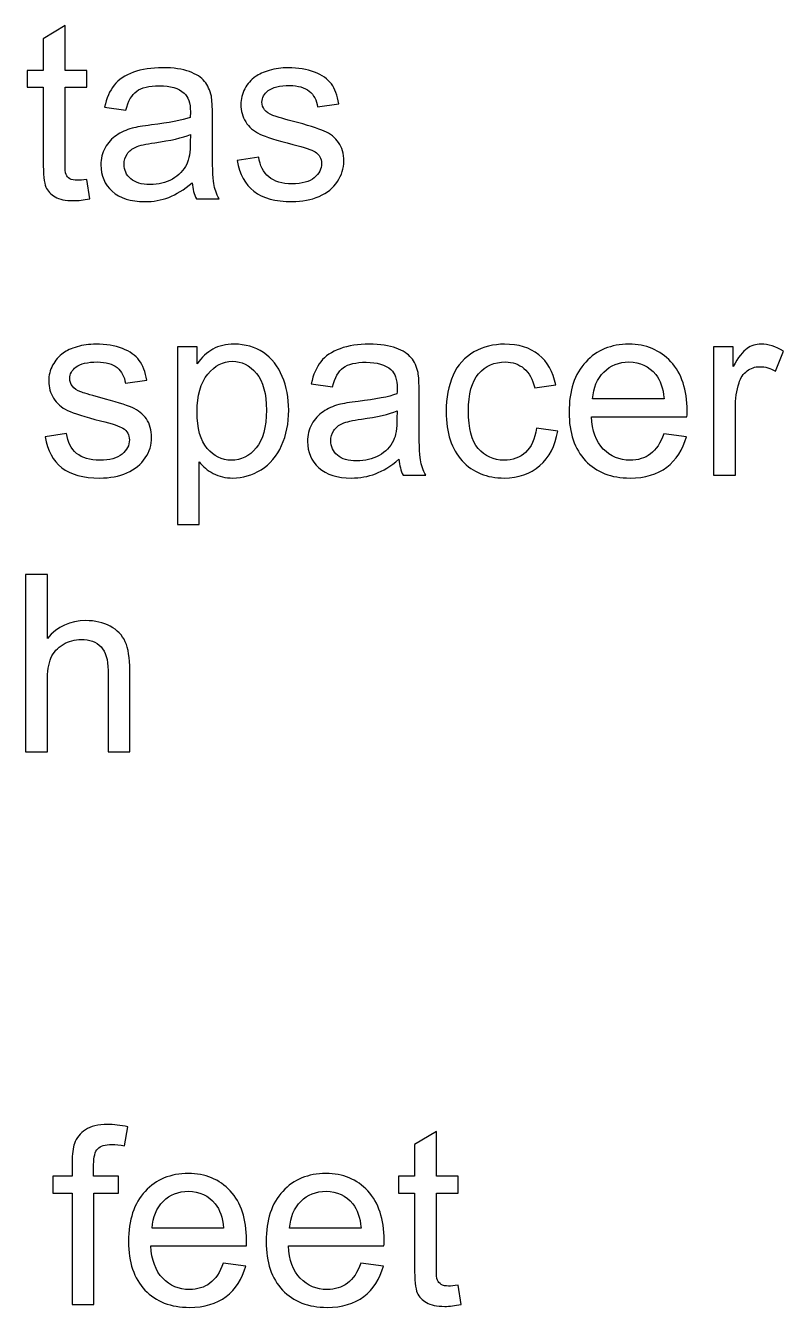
# Model space of a CAD drawing. Header units: centimetres. Extents: x -136.4 to -51.8, y -35.2 to 27.5.
# Drawn here: x -86.19 to -81.01, y 12 to 20.77 of the extents above; entities that cross this region are included whole.
import ezdxf

# ---------------------------------------------------------------- set-up
doc = ezdxf.new("R2010")
doc.units = ezdxf.units.CM
doc.header["$MEASUREMENT"] = 0
doc.layers.add('Layer 1', color=7, linetype='Continuous')

msp = doc.modelspace()

# ---------------------------------------------------------------- linework, layer by layer
at = {"layer": 'Layer 1', "color": 250}
for points, knots in [([(-85.77396, 19.71538), (-85.77396, 19.71538), (-85.75364, 19.58386), (-85.75364, 19.58386), (-85.79541, 19.57511), (-85.83295, 19.5706), (-85.86569, 19.5706), (-85.91959, 19.5706), (-85.96136, 19.57906), (-85.99127, 19.59628), (-86.02091, 19.61349), (-86.04179, 19.63579), (-86.05393, 19.66373), (-86.06606, 19.69167), (-86.07199, 19.75037), (-86.07199, 19.83984), (-86.07199, 19.83984), (-86.07199, 20.34614), (-86.07199, 20.34614), (-86.07199, 20.34614), (-86.18206, 20.34614), (-86.18206, 20.34614), (-86.18206, 20.34614), (-86.18206, 20.46129), (-86.18206, 20.46129), (-86.18206, 20.46129), (-86.07199, 20.46129), (-86.07199, 20.46129), (-86.07199, 20.46129), (-86.07199, 20.6786), (-86.07199, 20.6786), (-86.07199, 20.6786), (-85.92298, 20.76806), (-85.92298, 20.76806), (-85.92298, 20.76806), (-85.92298, 20.46129), (-85.92298, 20.46129), (-85.92298, 20.46129), (-85.77396, 20.46129), (-85.77396, 20.46129), (-85.77396, 20.46129), (-85.77396, 20.34614), (-85.77396, 20.34614), (-85.77396, 20.34614), (-85.92298, 20.34614), (-85.92298, 20.34614), (-85.92298, 20.34614), (-85.92298, 19.83137), (-85.92298, 19.83137), (-85.92298, 19.78875), (-85.92044, 19.76138), (-85.91508, 19.74924), (-85.91, 19.73711), (-85.90153, 19.72751), (-85.88968, 19.72017), (-85.87782, 19.71312), (-85.86089, 19.70945), (-85.83888, 19.70945), (-85.82251, 19.70945), (-85.80078, 19.71143), (-85.77396, 19.71538)], [0, 0, 0, 0, 0.05, 0.05, 0.05, 0.1, 0.1, 0.1, 0.15, 0.15, 0.15, 0.2, 0.2, 0.2, 0.25, 0.25, 0.25, 0.3, 0.3, 0.3, 0.35, 0.35, 0.35, 0.4, 0.4, 0.4, 0.45, 0.45, 0.45, 0.5, 0.5, 0.5, 0.55, 0.55, 0.55, 0.6, 0.6, 0.6, 0.65, 0.65, 0.65, 0.7, 0.7, 0.7, 0.75, 0.75, 0.75, 0.8, 0.8, 0.8, 0.85, 0.85, 0.85, 0.9, 0.9, 0.9, 0.95, 0.95, 0.95, 1, 1, 1, 1]), ([(-85.05289, 19.69252), (-85.10821, 19.64539), (-85.16155, 19.61237), (-85.21263, 19.59289), (-85.26371, 19.57342), (-85.31846, 19.56382), (-85.37716, 19.56382), (-85.47368, 19.56382), (-85.54791, 19.58725), (-85.59984, 19.63438), (-85.65177, 19.68123), (-85.67773, 19.74134), (-85.67773, 19.81444), (-85.67773, 19.85733), (-85.66785, 19.89656), (-85.64838, 19.93212), (-85.62862, 19.96768), (-85.60294, 19.9959), (-85.57133, 20.01735), (-85.53944, 20.0388), (-85.50388, 20.05517), (-85.46409, 20.06618), (-85.43474, 20.0738), (-85.39043, 20.08114), (-85.33144, 20.08847), (-85.21122, 20.10258), (-85.12232, 20.1198), (-85.06559, 20.13956), (-85.06503, 20.15988), (-85.06474, 20.17286), (-85.06474, 20.17822), (-85.06474, 20.23862), (-85.07886, 20.28123), (-85.10708, 20.30607), (-85.14518, 20.33965), (-85.2019, 20.3563), (-85.27698, 20.3563), (-85.34725, 20.3563), (-85.39918, 20.34388), (-85.43248, 20.31933), (-85.46606, 20.29478), (-85.49062, 20.25132), (-85.5067, 20.18866), (-85.5067, 20.18866), (-85.65233, 20.20898), (-85.65233, 20.20898), (-85.63907, 20.27135), (-85.61733, 20.32187), (-85.58685, 20.36025), (-85.55637, 20.39864), (-85.51235, 20.42799), (-85.45477, 20.44887), (-85.39748, 20.46947), (-85.3306, 20.47991), (-85.25496, 20.47991), (-85.17989, 20.47991), (-85.11865, 20.47117), (-85.07152, 20.45339), (-85.02467, 20.43561), (-84.98996, 20.41359), (-84.96794, 20.38678), (-84.94593, 20.35997), (-84.93041, 20.3261), (-84.92138, 20.28518), (-84.91658, 20.25978), (-84.91404, 20.21406), (-84.91404, 20.1483), (-84.91404, 20.1483), (-84.91404, 19.95075), (-84.91404, 19.95075), (-84.91404, 19.81274), (-84.91093, 19.72554), (-84.90472, 19.68857), (-84.8988, 19.65159), (-84.88638, 19.61632), (-84.86832, 19.58245), (-84.86832, 19.58245), (-85.0241, 19.58245), (-85.0241, 19.58245), (-85.03906, 19.61378), (-85.04866, 19.65047), (-85.05289, 19.69252)], [0, 0, 0, 0, 0.037037, 0.037037, 0.037037, 0.0740741, 0.0740741, 0.0740741, 0.1111111, 0.1111111, 0.1111111, 0.1481481, 0.1481481, 0.1481481, 0.1851852, 0.1851852, 0.1851852, 0.2222222, 0.2222222, 0.2222222, 0.2592593, 0.2592593, 0.2592593, 0.2962963, 0.2962963, 0.2962963, 0.3333333, 0.3333333, 0.3333333, 0.3703704, 0.3703704, 0.3703704, 0.4074074, 0.4074074, 0.4074074, 0.4444444, 0.4444444, 0.4444444, 0.4814815, 0.4814815, 0.4814815, 0.5185185, 0.5185185, 0.5185185, 0.5555556, 0.5555556, 0.5555556, 0.5925926, 0.5925926, 0.5925926, 0.6296296, 0.6296296, 0.6296296, 0.6666667, 0.6666667, 0.6666667, 0.7037037, 0.7037037, 0.7037037, 0.7407407, 0.7407407, 0.7407407, 0.7777778, 0.7777778, 0.7777778, 0.8148148, 0.8148148, 0.8148148, 0.8518519, 0.8518519, 0.8518519, 0.8888889, 0.8888889, 0.8888889, 0.9259259, 0.9259259, 0.9259259, 0.962963, 0.962963, 0.962963, 1, 1, 1, 1]), ([(-84.74443, 19.84492), (-84.74443, 19.84492), (-84.59711, 19.86862), (-84.59711, 19.86862), (-84.58892, 19.80964), (-84.56578, 19.76448), (-84.52796, 19.73287), (-84.49015, 19.70155), (-84.43709, 19.68574), (-84.36935, 19.68574), (-84.30077, 19.68574), (-84.24997, 19.69957), (-84.21667, 19.72751), (-84.18365, 19.75517), (-84.167, 19.78791), (-84.167, 19.82544), (-84.167, 19.85903), (-84.18196, 19.88556), (-84.21159, 19.90475), (-84.23248, 19.91801), (-84.28328, 19.93466), (-84.36399, 19.95526), (-84.47293, 19.98264), (-84.54828, 20.00635), (-84.59062, 20.02638), (-84.63267, 20.0467), (-84.66456, 20.07436), (-84.68629, 20.10992), (-84.70802, 20.1452), (-84.71903, 20.18443), (-84.71903, 20.22733), (-84.71903, 20.26656), (-84.71, 20.30268), (-84.69222, 20.33598), (-84.67415, 20.36928), (-84.64988, 20.39694), (-84.61912, 20.41896), (-84.59598, 20.43589), (-84.56437, 20.45028), (-84.52458, 20.46213), (-84.4845, 20.47399), (-84.44189, 20.47991), (-84.39617, 20.47991), (-84.3273, 20.47991), (-84.26691, 20.47004), (-84.21498, 20.45), (-84.16277, 20.43024), (-84.12439, 20.40315), (-84.09955, 20.36928), (-84.075, 20.33514), (-84.05778, 20.2897), (-84.04847, 20.23269), (-84.04847, 20.23269), (-84.19409, 20.21237), (-84.19409, 20.21237), (-84.20059, 20.25809), (-84.21978, 20.29393), (-84.25139, 20.31961), (-84.28299, 20.3453), (-84.32759, 20.358), (-84.38544, 20.358), (-84.45346, 20.358), (-84.50228, 20.34671), (-84.53135, 20.32413), (-84.56042, 20.30155), (-84.57509, 20.27502), (-84.57509, 20.24482), (-84.57509, 20.22563), (-84.56917, 20.20814), (-84.55703, 20.19261), (-84.5449, 20.17681), (-84.52599, 20.16354), (-84.50002, 20.1531), (-84.48507, 20.14746), (-84.4416, 20.13476), (-84.36879, 20.115), (-84.2638, 20.08706), (-84.19043, 20.06392), (-84.14866, 20.04614), (-84.10689, 20.02836), (-84.07415, 20.00211), (-84.05044, 19.96825), (-84.02645, 19.9341), (-84.0146, 19.89176), (-84.0146, 19.84097), (-84.0146, 19.79158), (-84.02899, 19.74501), (-84.05806, 19.70127), (-84.08713, 19.65752), (-84.1289, 19.62365), (-84.18337, 19.59967), (-84.23812, 19.57568), (-84.29993, 19.56382), (-84.36879, 19.56382), (-84.48281, 19.56382), (-84.57001, 19.58753), (-84.62984, 19.63466), (-84.68968, 19.68207), (-84.72778, 19.75207), (-84.74443, 19.84492)], [0, 0, 0, 0, 0.030303, 0.030303, 0.030303, 0.0606061, 0.0606061, 0.0606061, 0.0909091, 0.0909091, 0.0909091, 0.1212121, 0.1212121, 0.1212121, 0.1515152, 0.1515152, 0.1515152, 0.1818182, 0.1818182, 0.1818182, 0.2121212, 0.2121212, 0.2121212, 0.2424242, 0.2424242, 0.2424242, 0.2727273, 0.2727273, 0.2727273, 0.3030303, 0.3030303, 0.3030303, 0.3333333, 0.3333333, 0.3333333, 0.3636364, 0.3636364, 0.3636364, 0.3939394, 0.3939394, 0.3939394, 0.4242424, 0.4242424, 0.4242424, 0.4545455, 0.4545455, 0.4545455, 0.4848485, 0.4848485, 0.4848485, 0.5151515, 0.5151515, 0.5151515, 0.5454545, 0.5454545, 0.5454545, 0.5757576, 0.5757576, 0.5757576, 0.6060606, 0.6060606, 0.6060606, 0.6363636, 0.6363636, 0.6363636, 0.6666667, 0.6666667, 0.6666667, 0.6969697, 0.6969697, 0.6969697, 0.7272727, 0.7272727, 0.7272727, 0.7575758, 0.7575758, 0.7575758, 0.7878788, 0.7878788, 0.7878788, 0.8181818, 0.8181818, 0.8181818, 0.8484848, 0.8484848, 0.8484848, 0.8787879, 0.8787879, 0.8787879, 0.9090909, 0.9090909, 0.9090909, 0.9393939, 0.9393939, 0.9393939, 0.969697, 0.969697, 0.969697, 1, 1, 1, 1]), ([(-85.06474, 20.02272), (-85.11893, 20.0007), (-85.20021, 19.98208), (-85.30858, 19.96684), (-85.37011, 19.95809), (-85.41357, 19.94821), (-85.43897, 19.9372), (-85.46437, 19.9262), (-85.48384, 19.91011), (-85.49767, 19.88922), (-85.5115, 19.86806), (-85.51856, 19.84463), (-85.51856, 19.81867), (-85.51856, 19.77944), (-85.5036, 19.74642), (-85.4734, 19.72017), (-85.4432, 19.69393), (-85.39918, 19.68066), (-85.34132, 19.68066), (-85.28403, 19.68066), (-85.23295, 19.69308), (-85.18808, 19.7182), (-85.14348, 19.74303), (-85.11046, 19.77718), (-85.08958, 19.82036), (-85.07349, 19.85395), (-85.06559, 19.90334), (-85.06559, 19.96853), (-85.06559, 19.96853), (-85.06474, 20.02272), (-85.06474, 20.02272)], [0, 0, 0, 0, 0.1, 0.1, 0.1, 0.2, 0.2, 0.2, 0.3, 0.3, 0.3, 0.4, 0.4, 0.4, 0.5, 0.5, 0.5, 0.6, 0.6, 0.6, 0.7, 0.7, 0.7, 0.8, 0.8, 0.8, 0.9, 0.9, 0.9, 1, 1, 1, 1]), ([(-86.05987, 17.95319), (-86.05987, 17.95319), (-85.91255, 17.97689), (-85.91255, 17.97689), (-85.90436, 17.91791), (-85.88122, 17.87275), (-85.8434, 17.84114), (-85.80559, 17.80982), (-85.75253, 17.79401), (-85.68479, 17.79401), (-85.61621, 17.79401), (-85.56541, 17.80784), (-85.53211, 17.83578), (-85.49909, 17.86344), (-85.48244, 17.89618), (-85.48244, 17.93371), (-85.48244, 17.9673), (-85.4974, 17.99383), (-85.52703, 18.01302), (-85.54792, 18.02628), (-85.59872, 18.04293), (-85.67943, 18.06353), (-85.78837, 18.09091), (-85.86372, 18.11462), (-85.90606, 18.13465), (-85.94811, 18.15497), (-85.98, 18.18263), (-86.00173, 18.21819), (-86.02346, 18.25347), (-86.03447, 18.2927), (-86.03447, 18.3356), (-86.03447, 18.37483), (-86.02544, 18.41095), (-86.00766, 18.44425), (-85.98959, 18.47755), (-85.96532, 18.50521), (-85.93456, 18.52723), (-85.91142, 18.54416), (-85.87981, 18.55855), (-85.84002, 18.5704), (-85.79994, 18.58226), (-85.75733, 18.58818), (-85.71161, 18.58818), (-85.64274, 18.58818), (-85.58235, 18.57831), (-85.53042, 18.55827), (-85.47821, 18.53851), (-85.43983, 18.51142), (-85.41499, 18.47755), (-85.39044, 18.44341), (-85.37322, 18.39797), (-85.36391, 18.34096), (-85.36391, 18.34096), (-85.50953, 18.32064), (-85.50953, 18.32064), (-85.51603, 18.36636), (-85.53522, 18.4022), (-85.56683, 18.42788), (-85.59843, 18.45357), (-85.64303, 18.46627), (-85.70088, 18.46627), (-85.7689, 18.46627), (-85.81772, 18.45498), (-85.84679, 18.4324), (-85.87586, 18.40982), (-85.89053, 18.38329), (-85.89053, 18.35309), (-85.89053, 18.3339), (-85.88461, 18.31641), (-85.87247, 18.30088), (-85.86034, 18.28508), (-85.84143, 18.27181), (-85.81546, 18.26137), (-85.80051, 18.25573), (-85.75704, 18.24303), (-85.68423, 18.22327), (-85.57924, 18.19533), (-85.50587, 18.17219), (-85.4641, 18.15441), (-85.42233, 18.13663), (-85.38959, 18.11038), (-85.36588, 18.07652), (-85.34189, 18.04237), (-85.33004, 18.00003), (-85.33004, 17.94924), (-85.33004, 17.89985), (-85.34443, 17.85328), (-85.3735, 17.80954), (-85.40257, 17.76579), (-85.44434, 17.73192), (-85.49881, 17.70794), (-85.55356, 17.68395), (-85.61537, 17.67209), (-85.68423, 17.67209), (-85.79825, 17.67209), (-85.88545, 17.6958), (-85.94528, 17.74293), (-86.00512, 17.79034), (-86.04322, 17.86034), (-86.05987, 17.95319)], [0, 0, 0, 0, 0.030303, 0.030303, 0.030303, 0.0606061, 0.0606061, 0.0606061, 0.0909091, 0.0909091, 0.0909091, 0.1212121, 0.1212121, 0.1212121, 0.1515152, 0.1515152, 0.1515152, 0.1818182, 0.1818182, 0.1818182, 0.2121212, 0.2121212, 0.2121212, 0.2424242, 0.2424242, 0.2424242, 0.2727273, 0.2727273, 0.2727273, 0.3030303, 0.3030303, 0.3030303, 0.3333333, 0.3333333, 0.3333333, 0.3636364, 0.3636364, 0.3636364, 0.3939394, 0.3939394, 0.3939394, 0.4242424, 0.4242424, 0.4242424, 0.4545455, 0.4545455, 0.4545455, 0.4848485, 0.4848485, 0.4848485, 0.5151515, 0.5151515, 0.5151515, 0.5454545, 0.5454545, 0.5454545, 0.5757576, 0.5757576, 0.5757576, 0.6060606, 0.6060606, 0.6060606, 0.6363636, 0.6363636, 0.6363636, 0.6666667, 0.6666667, 0.6666667, 0.6969697, 0.6969697, 0.6969697, 0.7272727, 0.7272727, 0.7272727, 0.7575758, 0.7575758, 0.7575758, 0.7878788, 0.7878788, 0.7878788, 0.8181818, 0.8181818, 0.8181818, 0.8484848, 0.8484848, 0.8484848, 0.8787879, 0.8787879, 0.8787879, 0.9090909, 0.9090909, 0.9090909, 0.9393939, 0.9393939, 0.9393939, 0.969697, 0.969697, 0.969697, 1, 1, 1, 1]), ([(-85.15393, 17.35375), (-85.15393, 17.35375), (-85.15393, 18.56956), (-85.15393, 18.56956), (-85.15393, 18.56956), (-85.01846, 18.56956), (-85.01846, 18.56956), (-85.01846, 18.56956), (-85.01846, 18.45413), (-85.01846, 18.45413), (-84.98657, 18.49872), (-84.95045, 18.53231), (-84.91009, 18.5546), (-84.87002, 18.5769), (-84.82119, 18.58818), (-84.7639, 18.58818), (-84.68883, 18.58818), (-84.62279, 18.56899), (-84.5655, 18.53033), (-84.50821, 18.49195), (-84.46503, 18.43748), (-84.43568, 18.36749), (-84.40661, 18.29721), (-84.39193, 18.22045), (-84.39193, 18.13663), (-84.39193, 18.04717), (-84.40802, 17.96645), (-84.44019, 17.89448), (-84.47236, 17.8228), (-84.51921, 17.76777), (-84.58074, 17.72938), (-84.64198, 17.69128), (-84.70661, 17.67209), (-84.77434, 17.67209), (-84.82401, 17.67209), (-84.8686, 17.68254), (-84.90783, 17.70342), (-84.94734, 17.7243), (-84.97952, 17.75055), (-85.00492, 17.78244), (-85.00492, 17.78244), (-85.00492, 17.35375), (-85.00492, 17.35375), (-85.00492, 17.35375), (-85.15393, 17.35375), (-85.15393, 17.35375)], [0, 0, 0, 0, 0.0666667, 0.0666667, 0.0666667, 0.1333333, 0.1333333, 0.1333333, 0.2, 0.2, 0.2, 0.2666667, 0.2666667, 0.2666667, 0.3333333, 0.3333333, 0.3333333, 0.4, 0.4, 0.4, 0.4666667, 0.4666667, 0.4666667, 0.5333333, 0.5333333, 0.5333333, 0.6, 0.6, 0.6, 0.6666667, 0.6666667, 0.6666667, 0.7333333, 0.7333333, 0.7333333, 0.8, 0.8, 0.8, 0.8666667, 0.8666667, 0.8666667, 0.9333333, 0.9333333, 0.9333333, 1, 1, 1, 1]), ([(-83.63812, 17.80079), (-83.69344, 17.75366), (-83.74678, 17.72064), (-83.79786, 17.70116), (-83.84894, 17.68169), (-83.90369, 17.67209), (-83.96239, 17.67209), (-84.05891, 17.67209), (-84.13314, 17.69552), (-84.18507, 17.74265), (-84.237, 17.7895), (-84.26296, 17.84961), (-84.26296, 17.92271), (-84.26296, 17.9656), (-84.25308, 18.00483), (-84.23361, 18.04039), (-84.21385, 18.07595), (-84.18817, 18.10417), (-84.15656, 18.12562), (-84.12467, 18.14707), (-84.08911, 18.16344), (-84.04932, 18.17445), (-84.01997, 18.18207), (-83.97566, 18.18941), (-83.91667, 18.19674), (-83.79645, 18.21085), (-83.70755, 18.22807), (-83.65082, 18.24783), (-83.65026, 18.26815), (-83.64997, 18.28113), (-83.64997, 18.28649), (-83.64997, 18.34689), (-83.66409, 18.3895), (-83.69231, 18.41434), (-83.73041, 18.44792), (-83.78713, 18.46457), (-83.86221, 18.46457), (-83.93248, 18.46457), (-83.98441, 18.45215), (-84.01771, 18.4276), (-84.05129, 18.40305), (-84.07585, 18.35959), (-84.09193, 18.29693), (-84.09193, 18.29693), (-84.23756, 18.31725), (-84.23756, 18.31725), (-84.2243, 18.37962), (-84.20256, 18.43014), (-84.17208, 18.46852), (-84.1416, 18.50691), (-84.09758, 18.53626), (-84.04, 18.55714), (-83.98271, 18.57774), (-83.91583, 18.58818), (-83.84019, 18.58818), (-83.76512, 18.58818), (-83.70388, 18.57944), (-83.65675, 18.56166), (-83.6099, 18.54388), (-83.57519, 18.52186), (-83.55317, 18.49505), (-83.53116, 18.46824), (-83.51564, 18.43437), (-83.50661, 18.39345), (-83.50181, 18.36805), (-83.49927, 18.32233), (-83.49927, 18.25657), (-83.49927, 18.25657), (-83.49927, 18.05902), (-83.49927, 18.05902), (-83.49927, 17.92101), (-83.49616, 17.83381), (-83.48995, 17.79684), (-83.48403, 17.75986), (-83.47161, 17.72459), (-83.45355, 17.69072), (-83.45355, 17.69072), (-83.60933, 17.69072), (-83.60933, 17.69072), (-83.62429, 17.72205), (-83.63389, 17.75874), (-83.63812, 17.80079)], [0, 0, 0, 0, 0.037037, 0.037037, 0.037037, 0.0740741, 0.0740741, 0.0740741, 0.1111111, 0.1111111, 0.1111111, 0.1481481, 0.1481481, 0.1481481, 0.1851852, 0.1851852, 0.1851852, 0.2222222, 0.2222222, 0.2222222, 0.2592593, 0.2592593, 0.2592593, 0.2962963, 0.2962963, 0.2962963, 0.3333333, 0.3333333, 0.3333333, 0.3703704, 0.3703704, 0.3703704, 0.4074074, 0.4074074, 0.4074074, 0.4444444, 0.4444444, 0.4444444, 0.4814815, 0.4814815, 0.4814815, 0.5185185, 0.5185185, 0.5185185, 0.5555556, 0.5555556, 0.5555556, 0.5925926, 0.5925926, 0.5925926, 0.6296296, 0.6296296, 0.6296296, 0.6666667, 0.6666667, 0.6666667, 0.7037037, 0.7037037, 0.7037037, 0.7407407, 0.7407407, 0.7407407, 0.7777778, 0.7777778, 0.7777778, 0.8148148, 0.8148148, 0.8148148, 0.8518519, 0.8518519, 0.8518519, 0.8888889, 0.8888889, 0.8888889, 0.9259259, 0.9259259, 0.9259259, 0.962963, 0.962963, 0.962963, 1, 1, 1, 1]), ([(-82.69635, 18.01245), (-82.69635, 18.01245), (-82.55072, 17.99213), (-82.55072, 17.99213), (-82.56681, 17.89194), (-82.60745, 17.81377), (-82.67321, 17.75704), (-82.73897, 17.70032), (-82.81996, 17.67209), (-82.91564, 17.67209), (-83.03558, 17.67209), (-83.1321, 17.71132), (-83.20491, 17.78978), (-83.27801, 17.86824), (-83.31442, 17.98056), (-83.31442, 18.12675), (-83.31442, 18.22158), (-83.29861, 18.30427), (-83.26729, 18.37539), (-83.23596, 18.44623), (-83.18826, 18.49957), (-83.12392, 18.53485), (-83.05985, 18.5704), (-82.99014, 18.58818), (-82.91451, 18.58818), (-82.8194, 18.58818), (-82.74122, 18.5642), (-82.68083, 18.51594), (-82.62015, 18.46768), (-82.5812, 18.3991), (-82.56427, 18.31048), (-82.56427, 18.31048), (-82.7082, 18.28847), (-82.7082, 18.28847), (-82.72203, 18.34745), (-82.7463, 18.39176), (-82.78158, 18.42167), (-82.81658, 18.45131), (-82.85891, 18.46627), (-82.90858, 18.46627), (-82.98365, 18.46627), (-83.04461, 18.43945), (-83.09174, 18.38583), (-83.13859, 18.33193), (-83.16202, 18.24726), (-83.16202, 18.13099), (-83.16202, 18.01302), (-83.13944, 17.9275), (-83.09428, 17.87416), (-83.04885, 17.82082), (-82.98986, 17.79401), (-82.91733, 17.79401), (-82.85863, 17.79401), (-82.8098, 17.81179), (-82.77086, 17.84764), (-82.73163, 17.8832), (-82.70679, 17.93823), (-82.69635, 18.01245)], [0, 0, 0, 0, 0.0526316, 0.0526316, 0.0526316, 0.1052632, 0.1052632, 0.1052632, 0.1578947, 0.1578947, 0.1578947, 0.2105263, 0.2105263, 0.2105263, 0.2631579, 0.2631579, 0.2631579, 0.3157895, 0.3157895, 0.3157895, 0.3684211, 0.3684211, 0.3684211, 0.4210526, 0.4210526, 0.4210526, 0.4736842, 0.4736842, 0.4736842, 0.5263158, 0.5263158, 0.5263158, 0.5789474, 0.5789474, 0.5789474, 0.6315789, 0.6315789, 0.6315789, 0.6842105, 0.6842105, 0.6842105, 0.7368421, 0.7368421, 0.7368421, 0.7894737, 0.7894737, 0.7894737, 0.8421053, 0.8421053, 0.8421053, 0.8947368, 0.8947368, 0.8947368, 0.9473684, 0.9473684, 0.9473684, 1, 1, 1, 1]), ([(-81.82428, 17.9752), (-81.82428, 17.9752), (-81.67019, 17.95488), (-81.67019, 17.95488), (-81.69418, 17.86542), (-81.73905, 17.79571), (-81.80453, 17.74632), (-81.87, 17.69693), (-81.95354, 17.67209), (-82.05542, 17.67209), (-82.18355, 17.67209), (-82.28515, 17.7116), (-82.36022, 17.79063), (-82.43529, 17.86937), (-82.47283, 17.98028), (-82.47283, 18.1228), (-82.47283, 18.27012), (-82.43501, 18.3847), (-82.35909, 18.46598), (-82.28317, 18.54755), (-82.18468, 18.58818), (-82.06361, 18.58818), (-81.94648, 18.58818), (-81.85081, 18.54839), (-81.77659, 18.46852), (-81.70236, 18.38865), (-81.66511, 18.27633), (-81.66511, 18.13155), (-81.66511, 18.1228), (-81.66539, 18.10954), (-81.66596, 18.09204), (-81.66596, 18.09204), (-82.32043, 18.09204), (-82.32043, 18.09204), (-82.31478, 17.9958), (-82.28769, 17.92186), (-82.23858, 17.87078), (-82.18976, 17.8197), (-82.12852, 17.79401), (-82.05542, 17.79401), (-82.00095, 17.79401), (-81.95439, 17.80841), (-81.916, 17.83719), (-81.87734, 17.86598), (-81.84686, 17.91198), (-81.82428, 17.9752)], [0, 0, 0, 0, 0.0666667, 0.0666667, 0.0666667, 0.1333333, 0.1333333, 0.1333333, 0.2, 0.2, 0.2, 0.2666667, 0.2666667, 0.2666667, 0.3333333, 0.3333333, 0.3333333, 0.4, 0.4, 0.4, 0.4666667, 0.4666667, 0.4666667, 0.5333333, 0.5333333, 0.5333333, 0.6, 0.6, 0.6, 0.6666667, 0.6666667, 0.6666667, 0.7333333, 0.7333333, 0.7333333, 0.8, 0.8, 0.8, 0.8666667, 0.8666667, 0.8666667, 0.9333333, 0.9333333, 0.9333333, 1, 1, 1, 1]), ([(-81.48364, 17.69072), (-81.48364, 17.69072), (-81.48364, 18.56956), (-81.48364, 18.56956), (-81.48364, 18.56956), (-81.34987, 18.56956), (-81.34987, 18.56956), (-81.34987, 18.56956), (-81.34987, 18.43494), (-81.34987, 18.43494), (-81.31572, 18.49731), (-81.28411, 18.53851), (-81.25504, 18.55827), (-81.22598, 18.57831), (-81.19408, 18.58818), (-81.15937, 18.58818), (-81.10914, 18.58818), (-81.05805, 18.57238), (-81.00612, 18.54105), (-81.00612, 18.54105), (-81.05918, 18.40361), (-81.05918, 18.40361), (-81.09531, 18.42393), (-81.13143, 18.43409), (-81.16756, 18.43409), (-81.20001, 18.43409), (-81.22908, 18.42421), (-81.25476, 18.40474), (-81.28044, 18.38527), (-81.29879, 18.35817), (-81.30979, 18.32346), (-81.32645, 18.27069), (-81.33463, 18.21283), (-81.33463, 18.14989), (-81.33463, 18.14989), (-81.33463, 17.69072), (-81.33463, 17.69072), (-81.33463, 17.69072), (-81.48364, 17.69072), (-81.48364, 17.69072)], [0, 0, 0, 0, 0.0769231, 0.0769231, 0.0769231, 0.1538462, 0.1538462, 0.1538462, 0.2307692, 0.2307692, 0.2307692, 0.3076923, 0.3076923, 0.3076923, 0.3846154, 0.3846154, 0.3846154, 0.4615385, 0.4615385, 0.4615385, 0.5384615, 0.5384615, 0.5384615, 0.6153846, 0.6153846, 0.6153846, 0.6923077, 0.6923077, 0.6923077, 0.7692308, 0.7692308, 0.7692308, 0.8461538, 0.8461538, 0.8461538, 0.9230769, 0.9230769, 0.9230769, 1, 1, 1, 1]), ([(-85.01846, 18.12478), (-85.01846, 18.01217), (-84.9956, 17.92892), (-84.95017, 17.87501), (-84.90445, 17.82111), (-84.84913, 17.79401), (-84.78422, 17.79401), (-84.71818, 17.79401), (-84.66174, 17.82195), (-84.61489, 17.87783), (-84.56776, 17.93371), (-84.54433, 18.02007), (-84.54433, 18.13719), (-84.54433, 18.24895), (-84.56719, 18.33249), (-84.61319, 18.38809), (-84.6592, 18.44369), (-84.71395, 18.47135), (-84.77773, 18.47135), (-84.84095, 18.47135), (-84.89683, 18.44171), (-84.94537, 18.38273), (-84.99419, 18.32346), (-85.01846, 18.23767), (-85.01846, 18.12478)], [0, 0, 0, 0, 0.125, 0.125, 0.125, 0.25, 0.25, 0.25, 0.375, 0.375, 0.375, 0.5, 0.5, 0.5, 0.625, 0.625, 0.625, 0.75, 0.75, 0.75, 0.875, 0.875, 0.875, 1, 1, 1, 1]), ([(-82.31196, 18.21396), (-82.31196, 18.21396), (-81.82259, 18.21396), (-81.82259, 18.21396), (-81.82908, 18.2879), (-81.84799, 18.34322), (-81.87875, 18.38019), (-81.92588, 18.43748), (-81.98741, 18.46627), (-82.06276, 18.46627), (-82.13106, 18.46627), (-82.18835, 18.44341), (-82.23491, 18.39769), (-82.2812, 18.35197), (-82.30688, 18.29072), (-82.31196, 18.21396)], [0, 0, 0, 0, 0.2, 0.2, 0.2, 0.4, 0.4, 0.4, 0.6, 0.6, 0.6, 0.8, 0.8, 0.8, 1, 1, 1, 1]), ([(-83.64997, 18.13099), (-83.70416, 18.10897), (-83.78544, 18.09035), (-83.89381, 18.07511), (-83.95534, 18.06636), (-83.9988, 18.05648), (-84.0242, 18.04547), (-84.0496, 18.03447), (-84.06907, 18.01838), (-84.0829, 17.99749), (-84.09673, 17.97633), (-84.10379, 17.9529), (-84.10379, 17.92694), (-84.10379, 17.88771), (-84.08883, 17.85469), (-84.05863, 17.82844), (-84.02843, 17.8022), (-83.98441, 17.78893), (-83.92655, 17.78893), (-83.86926, 17.78893), (-83.81818, 17.80135), (-83.77331, 17.82647), (-83.72871, 17.8513), (-83.69569, 17.88545), (-83.67481, 17.92863), (-83.65872, 17.96222), (-83.65082, 18.01161), (-83.65082, 18.0768), (-83.65082, 18.0768), (-83.64997, 18.13099), (-83.64997, 18.13099)], [0, 0, 0, 0, 0.1, 0.1, 0.1, 0.2, 0.2, 0.2, 0.3, 0.3, 0.3, 0.4, 0.4, 0.4, 0.5, 0.5, 0.5, 0.6, 0.6, 0.6, 0.7, 0.7, 0.7, 0.8, 0.8, 0.8, 0.9, 0.9, 0.9, 1, 1, 1, 1]), ([(-86.1925, 15.79899), (-86.1925, 15.79899), (-86.1925, 17.01141), (-86.1925, 17.01141), (-86.1925, 17.01141), (-86.04349, 17.01141), (-86.04349, 17.01141), (-86.04349, 17.01141), (-86.04349, 16.5751), (-86.04349, 16.5751), (-85.97434, 16.6561), (-85.88714, 16.69645), (-85.78159, 16.69645), (-85.71696, 16.69645), (-85.66079, 16.68375), (-85.61282, 16.65807), (-85.56512, 16.63239), (-85.53097, 16.59711), (-85.51037, 16.55196), (-85.48977, 16.5068), (-85.47961, 16.44104), (-85.47961, 16.35525), (-85.47961, 16.35525), (-85.47961, 15.79899), (-85.47961, 15.79899), (-85.47961, 15.79899), (-85.62862, 15.79899), (-85.62862, 15.79899), (-85.62862, 15.79899), (-85.62862, 16.35468), (-85.62862, 16.35468), (-85.62862, 16.42891), (-85.64471, 16.4831), (-85.6766, 16.51696), (-85.70877, 16.55083), (-85.75393, 16.56776), (-85.81263, 16.56776), (-85.85637, 16.56776), (-85.89758, 16.55647), (-85.93624, 16.53361), (-85.97491, 16.51075), (-86.00228, 16.47971), (-86.01893, 16.44048), (-86.0353, 16.40153), (-86.04349, 16.34763), (-86.04349, 16.27877), (-86.04349, 16.27877), (-86.04349, 15.79899), (-86.04349, 15.79899), (-86.04349, 15.79899), (-86.1925, 15.79899), (-86.1925, 15.79899)], [0, 0, 0, 0, 0.0588235, 0.0588235, 0.0588235, 0.1176471, 0.1176471, 0.1176471, 0.1764706, 0.1764706, 0.1764706, 0.2352941, 0.2352941, 0.2352941, 0.2941176, 0.2941176, 0.2941176, 0.3529412, 0.3529412, 0.3529412, 0.4117647, 0.4117647, 0.4117647, 0.4705882, 0.4705882, 0.4705882, 0.5294118, 0.5294118, 0.5294118, 0.5882353, 0.5882353, 0.5882353, 0.6470588, 0.6470588, 0.6470588, 0.7058824, 0.7058824, 0.7058824, 0.7647059, 0.7647059, 0.7647059, 0.8235294, 0.8235294, 0.8235294, 0.8823529, 0.8823529, 0.8823529, 0.9411765, 0.9411765, 0.9411765, 1, 1, 1, 1]), ([(-85.87415, 12.01553), (-85.87415, 12.01553), (-85.87415, 12.77922), (-85.87415, 12.77922), (-85.87415, 12.77922), (-86.00623, 12.77922), (-86.00623, 12.77922), (-86.00623, 12.77922), (-86.00623, 12.89437), (-86.00623, 12.89437), (-86.00623, 12.89437), (-85.87415, 12.89437), (-85.87415, 12.89437), (-85.87415, 12.89437), (-85.87415, 12.9875), (-85.87415, 12.9875), (-85.87415, 13.04649), (-85.86907, 13.09023), (-85.85863, 13.11873), (-85.84423, 13.15712), (-85.8194, 13.18844), (-85.78327, 13.21243), (-85.74743, 13.23642), (-85.69692, 13.24827), (-85.632, 13.24827), (-85.58995, 13.24827), (-85.54367, 13.24319), (-85.49287, 13.23332), (-85.49287, 13.23332), (-85.51516, 13.10293), (-85.51516, 13.10293), (-85.54621, 13.10829), (-85.57528, 13.11111), (-85.60294, 13.11111), (-85.64809, 13.11111), (-85.67998, 13.10152), (-85.69889, 13.08233), (-85.71752, 13.06314), (-85.72683, 13.02729), (-85.72683, 12.9748), (-85.72683, 12.9748), (-85.72683, 12.89437), (-85.72683, 12.89437), (-85.72683, 12.89437), (-85.5558, 12.89437), (-85.5558, 12.89437), (-85.5558, 12.89437), (-85.5558, 12.77922), (-85.5558, 12.77922), (-85.5558, 12.77922), (-85.72514, 12.77922), (-85.72514, 12.77922), (-85.72514, 12.77922), (-85.72514, 12.01553), (-85.72514, 12.01553), (-85.72514, 12.01553), (-85.87415, 12.01553), (-85.87415, 12.01553)], [0, 0, 0, 0, 0.0526316, 0.0526316, 0.0526316, 0.1052632, 0.1052632, 0.1052632, 0.1578947, 0.1578947, 0.1578947, 0.2105263, 0.2105263, 0.2105263, 0.2631579, 0.2631579, 0.2631579, 0.3157895, 0.3157895, 0.3157895, 0.3684211, 0.3684211, 0.3684211, 0.4210526, 0.4210526, 0.4210526, 0.4736842, 0.4736842, 0.4736842, 0.5263158, 0.5263158, 0.5263158, 0.5789474, 0.5789474, 0.5789474, 0.6315789, 0.6315789, 0.6315789, 0.6842105, 0.6842105, 0.6842105, 0.7368421, 0.7368421, 0.7368421, 0.7894737, 0.7894737, 0.7894737, 0.8421053, 0.8421053, 0.8421053, 0.8947368, 0.8947368, 0.8947368, 0.9473684, 0.9473684, 0.9473684, 1, 1, 1, 1]), ([(-83.23228, 12.14846), (-83.23228, 12.14846), (-83.21196, 12.01694), (-83.21196, 12.01694), (-83.25373, 12.00819), (-83.29127, 12.00368), (-83.32401, 12.00368), (-83.37791, 12.00368), (-83.41968, 12.01214), (-83.44959, 12.02936), (-83.47923, 12.04657), (-83.50011, 12.06887), (-83.51225, 12.09681), (-83.52438, 12.12475), (-83.53031, 12.18345), (-83.53031, 12.27292), (-83.53031, 12.27292), (-83.53031, 12.77922), (-83.53031, 12.77922), (-83.53031, 12.77922), (-83.64038, 12.77922), (-83.64038, 12.77922), (-83.64038, 12.77922), (-83.64038, 12.89437), (-83.64038, 12.89437), (-83.64038, 12.89437), (-83.53031, 12.89437), (-83.53031, 12.89437), (-83.53031, 12.89437), (-83.53031, 13.11168), (-83.53031, 13.11168), (-83.53031, 13.11168), (-83.3813, 13.20114), (-83.3813, 13.20114), (-83.3813, 13.20114), (-83.3813, 12.89437), (-83.3813, 12.89437), (-83.3813, 12.89437), (-83.23228, 12.89437), (-83.23228, 12.89437), (-83.23228, 12.89437), (-83.23228, 12.77922), (-83.23228, 12.77922), (-83.23228, 12.77922), (-83.3813, 12.77922), (-83.3813, 12.77922), (-83.3813, 12.77922), (-83.3813, 12.26445), (-83.3813, 12.26445), (-83.3813, 12.22183), (-83.37876, 12.19446), (-83.3734, 12.18232), (-83.36832, 12.17019), (-83.35985, 12.16059), (-83.348, 12.15325), (-83.33614, 12.1462), (-83.31921, 12.14253), (-83.2972, 12.14253), (-83.28083, 12.14253), (-83.2591, 12.14451), (-83.23228, 12.14846)], [0, 0, 0, 0, 0.05, 0.05, 0.05, 0.1, 0.1, 0.1, 0.15, 0.15, 0.15, 0.2, 0.2, 0.2, 0.25, 0.25, 0.25, 0.3, 0.3, 0.3, 0.35, 0.35, 0.35, 0.4, 0.4, 0.4, 0.45, 0.45, 0.45, 0.5, 0.5, 0.5, 0.55, 0.55, 0.55, 0.6, 0.6, 0.6, 0.65, 0.65, 0.65, 0.7, 0.7, 0.7, 0.75, 0.75, 0.75, 0.8, 0.8, 0.8, 0.85, 0.85, 0.85, 0.9, 0.9, 0.9, 0.95, 0.95, 0.95, 1, 1, 1, 1]), ([(-84.83981, 12.30001), (-84.83981, 12.30001), (-84.68572, 12.27969), (-84.68572, 12.27969), (-84.70971, 12.19023), (-84.75458, 12.12052), (-84.82006, 12.07113), (-84.88553, 12.02174), (-84.96907, 11.9969), (-85.07095, 11.9969), (-85.19908, 11.9969), (-85.30068, 12.03641), (-85.37575, 12.11544), (-85.45082, 12.19418), (-85.48836, 12.30509), (-85.48836, 12.44761), (-85.48836, 12.59493), (-85.45054, 12.70951), (-85.37462, 12.79079), (-85.2987, 12.87236), (-85.20021, 12.91299), (-85.07914, 12.91299), (-84.96201, 12.91299), (-84.86634, 12.8732), (-84.79212, 12.79333), (-84.71789, 12.71346), (-84.68064, 12.60114), (-84.68064, 12.45636), (-84.68064, 12.44761), (-84.68092, 12.43435), (-84.68149, 12.41685), (-84.68149, 12.41685), (-85.33596, 12.41685), (-85.33596, 12.41685), (-85.33031, 12.32061), (-85.30322, 12.24667), (-85.25411, 12.19559), (-85.20529, 12.14451), (-85.14405, 12.11882), (-85.07095, 12.11882), (-85.01648, 12.11882), (-84.96992, 12.13322), (-84.93153, 12.162), (-84.89287, 12.19079), (-84.86239, 12.23679), (-84.83981, 12.30001)], [0, 0, 0, 0, 0.0666667, 0.0666667, 0.0666667, 0.1333333, 0.1333333, 0.1333333, 0.2, 0.2, 0.2, 0.2666667, 0.2666667, 0.2666667, 0.3333333, 0.3333333, 0.3333333, 0.4, 0.4, 0.4, 0.4666667, 0.4666667, 0.4666667, 0.5333333, 0.5333333, 0.5333333, 0.6, 0.6, 0.6, 0.6666667, 0.6666667, 0.6666667, 0.7333333, 0.7333333, 0.7333333, 0.8, 0.8, 0.8, 0.8666667, 0.8666667, 0.8666667, 0.9333333, 0.9333333, 0.9333333, 1, 1, 1, 1]), ([(-83.89804, 12.30001), (-83.89804, 12.30001), (-83.74395, 12.27969), (-83.74395, 12.27969), (-83.76794, 12.19023), (-83.81281, 12.12052), (-83.87829, 12.07113), (-83.94376, 12.02174), (-84.0273, 11.9969), (-84.12918, 11.9969), (-84.25731, 11.9969), (-84.35891, 12.03641), (-84.43398, 12.11544), (-84.50905, 12.19418), (-84.54659, 12.30509), (-84.54659, 12.44761), (-84.54659, 12.59493), (-84.50877, 12.70951), (-84.43285, 12.79079), (-84.35693, 12.87236), (-84.25844, 12.91299), (-84.13737, 12.91299), (-84.02024, 12.91299), (-83.92457, 12.8732), (-83.85035, 12.79333), (-83.77612, 12.71346), (-83.73887, 12.60114), (-83.73887, 12.45636), (-83.73887, 12.44761), (-83.73915, 12.43435), (-83.73972, 12.41685), (-83.73972, 12.41685), (-84.39419, 12.41685), (-84.39419, 12.41685), (-84.38854, 12.32061), (-84.36145, 12.24667), (-84.31234, 12.19559), (-84.26352, 12.14451), (-84.20228, 12.11882), (-84.12918, 12.11882), (-84.07471, 12.11882), (-84.02815, 12.13322), (-83.98976, 12.162), (-83.9511, 12.19079), (-83.92062, 12.23679), (-83.89804, 12.30001)], [0, 0, 0, 0, 0.0666667, 0.0666667, 0.0666667, 0.1333333, 0.1333333, 0.1333333, 0.2, 0.2, 0.2, 0.2666667, 0.2666667, 0.2666667, 0.3333333, 0.3333333, 0.3333333, 0.4, 0.4, 0.4, 0.4666667, 0.4666667, 0.4666667, 0.5333333, 0.5333333, 0.5333333, 0.6, 0.6, 0.6, 0.6666667, 0.6666667, 0.6666667, 0.7333333, 0.7333333, 0.7333333, 0.8, 0.8, 0.8, 0.8666667, 0.8666667, 0.8666667, 0.9333333, 0.9333333, 0.9333333, 1, 1, 1, 1]), ([(-85.32749, 12.53877), (-85.32749, 12.53877), (-84.83812, 12.53877), (-84.83812, 12.53877), (-84.84461, 12.61271), (-84.86352, 12.66803), (-84.89428, 12.705), (-84.94141, 12.76229), (-85.00294, 12.79108), (-85.07829, 12.79108), (-85.14659, 12.79108), (-85.20388, 12.76822), (-85.25044, 12.7225), (-85.29673, 12.67678), (-85.32241, 12.61553), (-85.32749, 12.53877)], [0, 0, 0, 0, 0.2, 0.2, 0.2, 0.4, 0.4, 0.4, 0.6, 0.6, 0.6, 0.8, 0.8, 0.8, 1, 1, 1, 1]), ([(-84.38572, 12.53877), (-84.38572, 12.53877), (-83.89635, 12.53877), (-83.89635, 12.53877), (-83.90284, 12.61271), (-83.92175, 12.66803), (-83.95251, 12.705), (-83.99964, 12.76229), (-84.06117, 12.79108), (-84.13652, 12.79108), (-84.20482, 12.79108), (-84.26211, 12.76822), (-84.30867, 12.7225), (-84.35496, 12.67678), (-84.38064, 12.61553), (-84.38572, 12.53877)], [0, 0, 0, 0, 0.2, 0.2, 0.2, 0.4, 0.4, 0.4, 0.6, 0.6, 0.6, 0.8, 0.8, 0.8, 1, 1, 1, 1])]:
    msp.add_open_spline(points, degree=3, knots=knots, dxfattribs=at)

doc.saveas('drawing.dxf')
